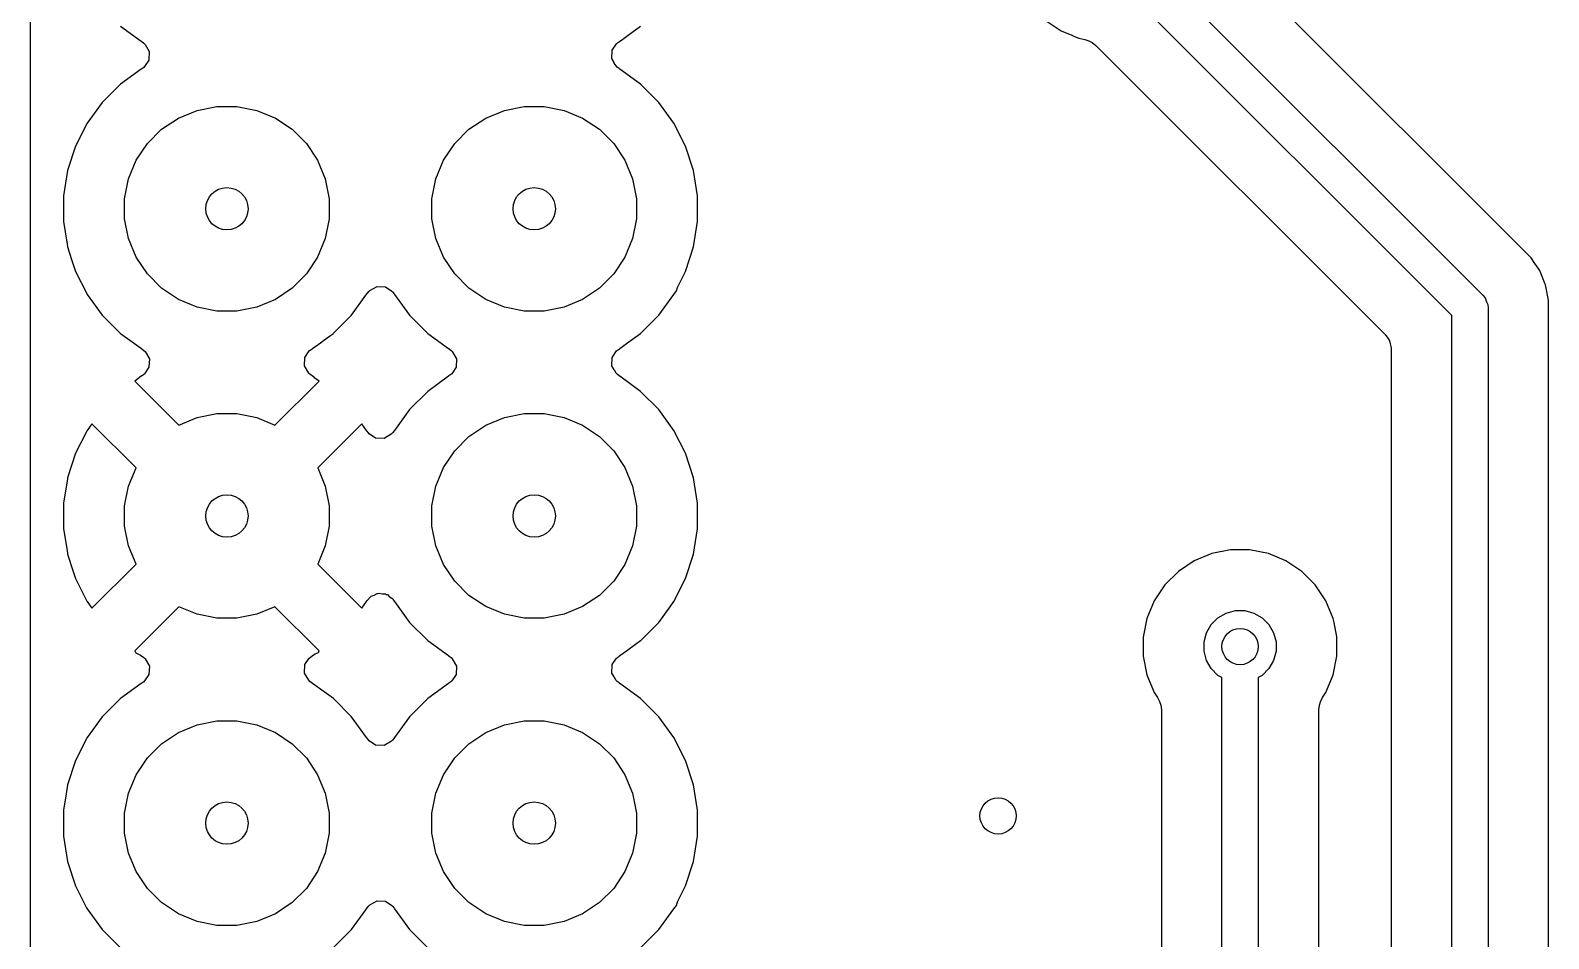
# Model space of a CAD drawing. Header units: inches. Extents: x -1.73 to 1.75, y 0.02 to 4.69.
# Drawn here: x -1.3858 to -0.8917, y 3.1293 to 3.425 of the extents above; entities that cross this region are included whole.
import ezdxf

# ---------------------------------------------------------------- set-up
doc = ezdxf.new("R2010")
doc.units = ezdxf.units.IN
doc.header["$MEASUREMENT"] = 0
doc.layers.add('BLACK', color=250, linetype='CONTINUOUS')

msp = doc.modelspace()

# ---------------------------------------------------------------- linework, layer by layer
at = {"layer": 'BLACK', "linetype": 'CONTINUOUS'}
for p, q in [((-1.38581, 2.44965), (-1.38581, 4.67944)), ((-0.89743, 3.35097), (-1.00277, 3.45631)), ((-1.02411, 3.44978), (-0.91315, 3.33882)), ((-0.92323, 3.3322), (-1.03246, 3.44143)), ((-1.35649, 3.42637), (-1.34972, 3.42145)), ((-1.1913, 3.4234), (-1.18721, 3.42637)), ((-1.05552, 3.42828), (-1.05036, 3.42483)), ((-1.05036, 3.42483), (-1.05036, 3.42483)), ((-1.05036, 3.42483), (-1.04692, 3.4234)), ((-1.34972, 3.42145), (-1.34972, 3.42145)), ((-1.34972, 3.42145), (-1.3497, 3.42144)), ((-1.3497, 3.42144), (-1.34964, 3.4214)), ((-1.34964, 3.4214), (-1.34956, 3.42134)), ((-1.34956, 3.42134), (-1.34956, 3.42134)), ((-1.34956, 3.42134), (-1.3489, 3.42083)), ((-1.3489, 3.42083), (-1.34849, 3.42045)), ((-1.34849, 3.42045), (-1.3471, 3.41807)), ((-1.19648, 3.41853), (-1.19505, 3.42065)), ((-1.19505, 3.42065), (-1.19477, 3.42089)), ((-1.19477, 3.42089), (-1.19413, 3.42137)), ((-1.19413, 3.42137), (-1.19398, 3.42145)), ((-1.19398, 3.42145), (-1.19315, 3.42206)), ((-1.19398, 3.42145), (-1.19398, 3.42145)), ((-1.19315, 3.42206), (-1.19261, 3.42245)), ((-1.19261, 3.42245), (-1.1913, 3.4234)), ((-1.04692, 3.4234), (-1.04692, 3.4234)), ((-1.04692, 3.4234), (-1.04597, 3.42301)), ((-1.04597, 3.42301), (-1.04463, 3.42245)), ((-1.04463, 3.42245), (-1.04267, 3.42206)), ((-1.04267, 3.42206), (-1.04136, 3.4216)), ((-1.04136, 3.4216), (-1.04021, 3.421)), ((-1.04021, 3.421), (-1.03902, 3.42012)), ((-1.03902, 3.42012), (-0.94486, 3.32596)), ((-1.34722, 3.41532), (-1.34865, 3.41321)), ((-1.3471, 3.41807), (-1.34722, 3.41532)), ((-1.1966, 3.41579), (-1.19648, 3.41853)), ((-1.19586, 3.41453), (-1.1966, 3.41579)), ((-1.19585, 3.41446), (-1.19586, 3.41453)), ((-1.19577, 3.41436), (-1.19585, 3.41446)), ((-1.19521, 3.41341), (-1.19577, 3.41436)), ((-1.34972, 3.4124), (-1.35649, 3.40748)), ((-1.34957, 3.41249), (-1.34972, 3.4124)), ((-1.34893, 3.41296), (-1.34957, 3.41249)), ((-1.34865, 3.41321), (-1.34893, 3.41296)), ((-1.1948, 3.41303), (-1.19521, 3.41341)), ((-1.19414, 3.41257), (-1.1948, 3.41303)), ((-1.19412, 3.41254), (-1.19414, 3.41257)), ((-1.19414, 3.41252), (-1.19412, 3.41254)), ((-1.19401, 3.41242), (-1.19414, 3.41252)), ((-1.19398, 3.4124), (-1.19401, 3.41242)), ((-1.19401, 3.41242), (-1.19401, 3.41242)), ((-1.18721, 3.40748), (-1.19398, 3.4124)), ((-1.35649, 3.40748), (-1.36241, 3.40157)), ((-1.18129, 3.40157), (-1.18721, 3.40748)), ((-1.36241, 3.40157), (-1.36732, 3.3948)), ((-1.33156, 3.39895), (-1.32513, 3.40023)), ((-1.32513, 3.40023), (-1.31857, 3.40023)), ((-1.31857, 3.40023), (-1.31214, 3.39895)), ((-1.23156, 3.39895), (-1.22513, 3.40023)), ((-1.22513, 3.40023), (-1.21857, 3.40023)), ((-1.21857, 3.40023), (-1.21214, 3.39895)), ((-1.17638, 3.3948), (-1.18129, 3.40157)), ((-1.36732, 3.3948), (-1.37112, 3.38734)), ((-1.34308, 3.3928), (-1.33763, 3.39644)), ((-1.33763, 3.39644), (-1.33156, 3.39895)), ((-1.31214, 3.39895), (-1.30608, 3.39644)), ((-1.30608, 3.39644), (-1.30062, 3.3928)), ((-1.24308, 3.3928), (-1.23763, 3.39644)), ((-1.23763, 3.39644), (-1.23156, 3.39895)), ((-1.21214, 3.39895), (-1.20608, 3.39644)), ((-1.20608, 3.39644), (-1.20062, 3.3928)), ((-1.17637, 3.39478), (-1.17638, 3.3948)), ((-1.17258, 3.38734), (-1.17637, 3.39478)), ((-1.34772, 3.38816), (-1.34308, 3.3928)), ((-1.30062, 3.3928), (-1.29598, 3.38816)), ((-1.24772, 3.38816), (-1.24308, 3.3928)), ((-1.20062, 3.3928), (-1.19598, 3.38816)), ((-1.37112, 3.38734), (-1.37371, 3.37938)), ((-1.35136, 3.3827), (-1.34772, 3.38816)), ((-1.29598, 3.38816), (-1.29234, 3.3827)), ((-1.25136, 3.3827), (-1.24772, 3.38816)), ((-1.19598, 3.38816), (-1.19234, 3.3827)), ((-1.16999, 3.37938), (-1.17258, 3.38734)), ((-1.35387, 3.37664), (-1.35136, 3.3827)), ((-1.29234, 3.3827), (-1.28983, 3.37664)), ((-1.25387, 3.37664), (-1.25136, 3.3827)), ((-1.19234, 3.3827), (-1.18983, 3.37664)), ((-1.37371, 3.37938), (-1.37502, 3.37111)), ((-1.35515, 3.37021), (-1.35387, 3.37664)), ((-1.28983, 3.37664), (-1.28855, 3.37021)), ((-1.25515, 3.37021), (-1.25387, 3.37664)), ((-1.18983, 3.37664), (-1.18855, 3.37021)), ((-1.16868, 3.37111), (-1.16999, 3.37938)), ((-1.37502, 3.37111), (-1.37502, 3.36274)), ((-1.35515, 3.36365), (-1.35515, 3.37021)), ((-1.28855, 3.37021), (-1.28855, 3.36365)), ((-1.25515, 3.36365), (-1.25515, 3.37021)), ((-1.18855, 3.37021), (-1.18855, 3.36365)), ((-1.16868, 3.36274), (-1.16868, 3.37111)), ((-1.37502, 3.36274), (-1.37385, 3.35537)), ((-1.35387, 3.35721), (-1.35515, 3.36365)), ((-1.28855, 3.36365), (-1.28983, 3.35721)), ((-1.25387, 3.35721), (-1.25515, 3.36365)), ((-1.18855, 3.36365), (-1.18983, 3.35721)), ((-1.16999, 3.35448), (-1.16868, 3.36274)), ((-1.37385, 3.35537), (-1.37371, 3.35448)), ((-1.35136, 3.35115), (-1.35387, 3.35721)), ((-1.28983, 3.35721), (-1.29234, 3.35115)), ((-1.25136, 3.35115), (-1.25387, 3.35721)), ((-1.18983, 3.35721), (-1.19234, 3.35115)), ((-1.37371, 3.35448), (-1.37239, 3.35041)), ((-1.37239, 3.35041), (-1.37121, 3.34678)), ((-1.34772, 3.3457), (-1.35136, 3.35115)), ((-1.29234, 3.35115), (-1.29598, 3.3457)), ((-1.24772, 3.3457), (-1.25136, 3.35115)), ((-1.19234, 3.35115), (-1.19598, 3.3457)), ((-1.17258, 3.34652), (-1.16999, 3.35448)), ((-0.89616, 3.34907), (-0.89743, 3.35097)), ((-0.89743, 3.35097), (-0.89743, 3.35097)), ((-1.37121, 3.34678), (-1.37112, 3.34652)), ((-1.37112, 3.34652), (-1.37112, 3.34652)), ((-1.37112, 3.34652), (-1.37112, 3.34652)), ((-1.37112, 3.34652), (-1.36748, 3.33937)), ((-1.34308, 3.34106), (-1.34772, 3.3457)), ((-1.29598, 3.3457), (-1.30062, 3.34106)), ((-1.24308, 3.34106), (-1.24772, 3.3457)), ((-1.19598, 3.3457), (-1.20062, 3.34106)), ((-1.17525, 3.34128), (-1.17258, 3.34652)), ((-0.89463, 3.34678), (-0.89616, 3.34907)), ((-0.89616, 3.34907), (-0.89616, 3.34907)), ((-0.89452, 3.34652), (-0.89463, 3.34678)), ((-0.89279, 3.34234), (-0.89452, 3.34652)), ((-1.33763, 3.33742), (-1.34308, 3.34106)), ((-1.30062, 3.34106), (-1.30608, 3.33742)), ((-1.27566, 3.33998), (-1.27537, 3.34029)), ((-1.27537, 3.34029), (-1.27299, 3.34167)), ((-1.27299, 3.34167), (-1.27024, 3.34156)), ((-1.27024, 3.34156), (-1.26813, 3.34013)), ((-1.26813, 3.34013), (-1.26789, 3.33985)), ((-1.23763, 3.33742), (-1.24308, 3.34106)), ((-1.20062, 3.34106), (-1.20608, 3.33742)), ((-1.17638, 3.33906), (-1.17557, 3.34017)), ((-1.17557, 3.34017), (-1.17525, 3.34128)), ((-0.89271, 3.34216), (-0.89279, 3.34234)), ((-0.89171, 3.33717), (-0.89271, 3.34216)), ((-1.36748, 3.33937), (-1.36732, 3.33906)), ((-1.36732, 3.33906), (-1.36241, 3.33229)), ((-1.33156, 3.33491), (-1.33763, 3.33742)), ((-1.30608, 3.33742), (-1.31214, 3.33491)), ((-1.28129, 3.33229), (-1.2766, 3.33875)), ((-1.2766, 3.33875), (-1.27615, 3.33937)), ((-1.2766, 3.33875), (-1.2766, 3.33875)), ((-1.27615, 3.33937), (-1.27606, 3.3395)), ((-1.27606, 3.3395), (-1.27566, 3.33998)), ((-1.26789, 3.33985), (-1.26785, 3.33978)), ((-1.26785, 3.33978), (-1.26741, 3.3392)), ((-1.26741, 3.3392), (-1.26733, 3.33906)), ((-1.26733, 3.33906), (-1.26733, 3.33906)), ((-1.26733, 3.33906), (-1.26241, 3.33229)), ((-1.23156, 3.33491), (-1.23763, 3.33742)), ((-1.20608, 3.33742), (-1.21214, 3.33491)), ((-1.18129, 3.33229), (-1.17638, 3.33906)), ((-1.17638, 3.33906), (-1.17638, 3.33906)), ((-1.17638, 3.33906), (-1.17638, 3.33906)), ((-1.17638, 3.33906), (-1.17638, 3.33906)), ((-0.91315, 3.33882), (-0.91241, 3.33793)), ((-0.91241, 3.33793), (-0.9119, 3.33668)), ((-0.9119, 3.33668), (-0.91153, 3.3358)), ((-0.91153, 3.3358), (-0.91142, 3.33465)), ((-0.89171, 2.96186), (-0.89171, 3.33717)), ((-1.36241, 3.33229), (-1.36241, 3.33229)), ((-1.36241, 3.33229), (-1.35649, 3.32637)), ((-1.32513, 3.33363), (-1.33156, 3.33491)), ((-1.31857, 3.33363), (-1.32513, 3.33363)), ((-1.31214, 3.33491), (-1.31857, 3.33363)), ((-1.28718, 3.32641), (-1.28133, 3.33226)), ((-1.28133, 3.33226), (-1.2813, 3.33229)), ((-1.2813, 3.33229), (-1.28129, 3.33229)), ((-1.26241, 3.33229), (-1.25649, 3.32637)), ((-1.22513, 3.33363), (-1.23156, 3.33491)), ((-1.21857, 3.33363), (-1.22513, 3.33363)), ((-1.21214, 3.33491), (-1.21857, 3.33363)), ((-1.18718, 3.32641), (-1.18133, 3.33226)), ((-1.18133, 3.33226), (-1.1813, 3.33229)), ((-1.1813, 3.33229), (-1.18129, 3.33229)), ((-0.92323, 2.94882), (-0.92323, 3.3322)), ((-0.91142, 3.33465), (-0.91142, 2.95127)), ((-1.35649, 3.32637), (-1.34969, 3.32143)), ((-1.29043, 3.32404), (-1.28846, 3.32547)), ((-1.28846, 3.32547), (-1.28721, 3.32637)), ((-1.28721, 3.32638), (-1.28718, 3.32641)), ((-1.28721, 3.32637), (-1.28721, 3.32638)), ((-1.28721, 3.32637), (-1.28721, 3.32637)), ((-1.25649, 3.32637), (-1.24972, 3.32145)), ((-1.19178, 3.32305), (-1.18721, 3.32637)), ((-1.18721, 3.32638), (-1.18718, 3.32641)), ((-1.18721, 3.32637), (-1.18721, 3.32638)), ((-1.18721, 3.32637), (-1.18721, 3.32637)), ((-0.94486, 3.32596), (-0.94403, 3.32485)), ((-1.34969, 3.32143), (-1.34963, 3.3214)), ((-1.34963, 3.3214), (-1.3496, 3.32137)), ((-1.3496, 3.32137), (-1.3496, 3.32137)), ((-1.3496, 3.32137), (-1.34955, 3.32134)), ((-1.34955, 3.32134), (-1.34956, 3.32133)), ((-1.34956, 3.32133), (-1.34887, 3.32081)), ((-1.34887, 3.32081), (-1.34847, 3.32044)), ((-1.34847, 3.32044), (-1.34708, 3.31806)), ((-1.2965, 3.31852), (-1.29508, 3.32064)), ((-1.29508, 3.32064), (-1.2948, 3.32088)), ((-1.2948, 3.32088), (-1.29413, 3.32133)), ((-1.29415, 3.32135), (-1.29398, 3.32145)), ((-1.29413, 3.32133), (-1.29415, 3.32135)), ((-1.29398, 3.32145), (-1.2914, 3.32333)), ((-1.29398, 3.32145), (-1.29398, 3.32145)), ((-1.2914, 3.32333), (-1.29043, 3.32404)), ((-1.24972, 3.32145), (-1.24972, 3.32145)), ((-1.24972, 3.32145), (-1.2497, 3.32144)), ((-1.2497, 3.32144), (-1.24964, 3.3214)), ((-1.24964, 3.3214), (-1.24956, 3.32134)), ((-1.24956, 3.32134), (-1.24956, 3.32134)), ((-1.24956, 3.32134), (-1.2489, 3.32083)), ((-1.2489, 3.32083), (-1.24849, 3.32045)), ((-1.24849, 3.32045), (-1.2471, 3.31807)), ((-1.19648, 3.31854), (-1.19505, 3.32065)), ((-1.19505, 3.32065), (-1.19477, 3.32089)), ((-1.19477, 3.32089), (-1.19413, 3.32137)), ((-1.19413, 3.32137), (-1.19398, 3.32145)), ((-1.19398, 3.32145), (-1.19178, 3.32305)), ((-1.19398, 3.32145), (-1.19398, 3.32145)), ((-0.94403, 3.32485), (-0.94353, 3.32394)), ((-0.94353, 3.32394), (-0.94293, 3.3216)), ((-0.94293, 3.3216), (-0.94293, 2.9463)), ((-1.34708, 3.31806), (-1.3472, 3.31531)), ((-1.29662, 3.31578), (-1.2965, 3.31852)), ((-1.29523, 3.3134), (-1.29662, 3.31578)), ((-1.2471, 3.31807), (-1.24722, 3.31532)), ((-1.1966, 3.31579), (-1.19648, 3.31854)), ((-1.19586, 3.31453), (-1.1966, 3.31579)), ((-1.34971, 3.31239), (-1.35184, 3.31084)), ((-1.35184, 3.31084), (-1.35184, 3.31084)), ((-1.35184, 3.31084), (-1.3375, 3.2965)), ((-1.34964, 3.31242), (-1.34971, 3.31239)), ((-1.34891, 3.31295), (-1.34964, 3.31242)), ((-1.34862, 3.3132), (-1.34891, 3.31295)), ((-1.3472, 3.31531), (-1.34862, 3.3132)), ((-1.3062, 3.2965), (-1.29186, 3.31084)), ((-1.29486, 3.31305), (-1.29523, 3.3134)), ((-1.29372, 3.31225), (-1.29486, 3.31305)), ((-1.29343, 3.3121), (-1.29372, 3.31225)), ((-1.29321, 3.31182), (-1.29343, 3.3121)), ((-1.29186, 3.31084), (-1.29321, 3.31182)), ((-1.29186, 3.31084), (-1.29186, 3.31084)), ((-1.24972, 3.3124), (-1.25649, 3.30748)), ((-1.24957, 3.31249), (-1.24972, 3.3124)), ((-1.24893, 3.31296), (-1.24957, 3.31249)), ((-1.24865, 3.31321), (-1.24893, 3.31296)), ((-1.24722, 3.31532), (-1.24865, 3.31321)), ((-1.19585, 3.31445), (-1.19586, 3.31453)), ((-1.19576, 3.31436), (-1.19585, 3.31445)), ((-1.19521, 3.31341), (-1.19576, 3.31436)), ((-1.1948, 3.31303), (-1.19521, 3.31341)), ((-1.19414, 3.31257), (-1.1948, 3.31303)), ((-1.19412, 3.31254), (-1.19414, 3.31257)), ((-1.19414, 3.31252), (-1.19412, 3.31254)), ((-1.19401, 3.31242), (-1.19414, 3.31252)), ((-1.194, 3.31242), (-1.19401, 3.31242)), ((-1.19398, 3.3124), (-1.194, 3.31242)), ((-1.18721, 3.30748), (-1.19398, 3.3124)), ((-1.19398, 3.3124), (-1.19398, 3.3124)), ((-1.19398, 3.3124), (-1.19398, 3.3124)), ((-1.19398, 3.3124), (-1.19398, 3.3124)), ((-1.25649, 3.30748), (-1.26241, 3.30157)), ((-1.18129, 3.30157), (-1.18721, 3.30748)), ((-1.26241, 3.30157), (-1.26733, 3.2948)), ((-1.17638, 3.2948), (-1.18129, 3.30157)), ((-1.36576, 3.29692), (-1.36731, 3.29479)), ((-1.35142, 3.28258), (-1.36576, 3.29692)), ((-1.36576, 3.29692), (-1.36576, 3.29692)), ((-1.3375, 3.2965), (-1.33156, 3.29895)), ((-1.33156, 3.29895), (-1.32513, 3.30023)), ((-1.32513, 3.30023), (-1.31857, 3.30023)), ((-1.31857, 3.30023), (-1.31214, 3.29895)), ((-1.31214, 3.29895), (-1.3062, 3.2965)), ((-1.27794, 3.29692), (-1.29228, 3.28258)), ((-1.27639, 3.29479), (-1.27794, 3.29692)), ((-1.27794, 3.29692), (-1.27794, 3.29692)), ((-1.24308, 3.2928), (-1.23763, 3.29644)), ((-1.23763, 3.29644), (-1.23156, 3.29895)), ((-1.23156, 3.29895), (-1.22513, 3.30023)), ((-1.22513, 3.30023), (-1.21857, 3.30023)), ((-1.21857, 3.30023), (-1.21214, 3.29895)), ((-1.21214, 3.29895), (-1.20608, 3.29644)), ((-1.20608, 3.29644), (-1.20062, 3.2928)), ((-1.36731, 3.29479), (-1.37111, 3.28733)), ((-1.2763, 3.29463), (-1.27639, 3.29479)), ((-1.27639, 3.29479), (-1.27639, 3.29479)), ((-1.27582, 3.29398), (-1.2763, 3.29463)), ((-1.27558, 3.2937), (-1.27582, 3.29398)), ((-1.27347, 3.29228), (-1.27558, 3.2937)), ((-1.27072, 3.29216), (-1.27347, 3.29228)), ((-1.26834, 3.29355), (-1.27072, 3.29216)), ((-1.26797, 3.29395), (-1.26834, 3.29355)), ((-1.26735, 3.29475), (-1.26797, 3.29395)), ((-1.26733, 3.2948), (-1.26735, 3.29475)), ((-1.24772, 3.28816), (-1.24308, 3.2928)), ((-1.20062, 3.2928), (-1.19598, 3.28816)), ((-1.17637, 3.29479), (-1.17638, 3.2948)), ((-1.17258, 3.28734), (-1.17637, 3.29479)), ((-1.37111, 3.28733), (-1.37369, 3.27938)), ((-1.25136, 3.2827), (-1.24772, 3.28816)), ((-1.19598, 3.28816), (-1.19234, 3.2827)), ((-1.16999, 3.27938), (-1.17258, 3.28734)), ((-1.35387, 3.27664), (-1.35142, 3.28258)), ((-1.29228, 3.28258), (-1.28983, 3.27664)), ((-1.25387, 3.27664), (-1.25136, 3.2827)), ((-1.19234, 3.2827), (-1.18983, 3.27664)), ((-1.37375, 3.27902), (-1.375, 3.27111)), ((-1.37369, 3.27938), (-1.37375, 3.27902)), ((-1.35515, 3.27021), (-1.35387, 3.27664)), ((-1.28983, 3.27664), (-1.28855, 3.27021)), ((-1.25515, 3.27021), (-1.25387, 3.27664)), ((-1.18983, 3.27664), (-1.18855, 3.27021)), ((-1.16868, 3.27111), (-1.16999, 3.27938)), ((-1.375, 3.27111), (-1.375, 3.26275)), ((-1.16868, 3.26274), (-1.16868, 3.27111)), ((-1.35515, 3.26365), (-1.35515, 3.27021)), ((-1.28855, 3.27021), (-1.28855, 3.26365)), ((-1.25515, 3.26365), (-1.25515, 3.27021)), ((-1.18855, 3.27021), (-1.18855, 3.26365)), ((-1.375, 3.26275), (-1.37398, 3.25632)), ((-1.35387, 3.25721), (-1.35515, 3.26365)), ((-1.28855, 3.26365), (-1.28983, 3.25721)), ((-1.25387, 3.25721), (-1.25515, 3.26365)), ((-1.18855, 3.26365), (-1.18983, 3.25721)), ((-1.16999, 3.25448), (-1.16868, 3.26274)), ((-1.37398, 3.25632), (-1.37375, 3.25486)), ((-1.35142, 3.25128), (-1.35387, 3.25721)), ((-1.28983, 3.25721), (-1.29228, 3.25128)), ((-1.25136, 3.25115), (-1.25387, 3.25721)), ((-1.18983, 3.25721), (-1.19234, 3.25115)), ((-1.37375, 3.25486), (-1.37375, 3.25486)), ((-1.37375, 3.25486), (-1.37369, 3.25448)), ((-1.37369, 3.25448), (-1.37187, 3.24889)), ((-1.36576, 3.23694), (-1.35142, 3.25128)), ((-1.29228, 3.25128), (-1.27872, 3.23772)), ((-1.24772, 3.2457), (-1.25136, 3.25115)), ((-1.19234, 3.25115), (-1.19598, 3.2457)), ((-1.17258, 3.24652), (-1.16999, 3.25448)), ((-1.00705, 3.25234), (-1.01222, 3.24889)), ((-1.00132, 3.25471), (-1.00705, 3.25234)), ((-1.00705, 3.25234), (-1.00705, 3.25234)), ((-1.00705, 3.25234), (-1.00705, 3.25234)), ((-0.99523, 3.25593), (-1.00132, 3.25471)), ((-1.00132, 3.25471), (-1.00132, 3.25471)), ((-0.98902, 3.25593), (-0.99523, 3.25593)), ((-0.99523, 3.25593), (-0.99523, 3.25593)), ((-0.99523, 3.25593), (-0.99523, 3.25593)), ((-0.98293, 3.25471), (-0.98902, 3.25593)), ((-0.98902, 3.25593), (-0.98902, 3.25593)), ((-0.98902, 3.25593), (-0.98902, 3.25593)), ((-0.9772, 3.25234), (-0.98293, 3.25471)), ((-0.98293, 3.25471), (-0.98293, 3.25471)), ((-0.97204, 3.24889), (-0.9772, 3.25234)), ((-0.9772, 3.25234), (-0.9772, 3.25234)), ((-0.9772, 3.25234), (-0.9772, 3.25234)), ((-0.9772, 3.25234), (-0.9772, 3.25234)), ((-0.9772, 3.25234), (-0.9772, 3.25234)), ((-1.37187, 3.24889), (-1.37111, 3.24653)), ((-1.37111, 3.24653), (-1.36739, 3.23923)), ((-1.17638, 3.23906), (-1.17258, 3.24652)), ((-1.01222, 3.24889), (-1.01661, 3.2445)), ((-1.01222, 3.24889), (-1.01222, 3.24889)), ((-1.01222, 3.24889), (-1.01222, 3.24889)), ((-0.96765, 3.2445), (-0.97204, 3.24889)), ((-0.97204, 3.24889), (-0.97204, 3.24889)), ((-0.97204, 3.24889), (-0.97204, 3.24889)), ((-1.2739, 3.24117), (-1.273, 3.2417)), ((-1.273, 3.2417), (-1.27265, 3.24168)), ((-1.27265, 3.24168), (-1.27232, 3.24181)), ((-1.27232, 3.24181), (-1.2713, 3.24162)), ((-1.2713, 3.24162), (-1.27026, 3.24158)), ((-1.27026, 3.24158), (-1.26995, 3.24137)), ((-1.26995, 3.24137), (-1.26962, 3.24131)), ((-1.26962, 3.24131), (-1.26902, 3.24075)), ((-1.24308, 3.24106), (-1.24772, 3.2457)), ((-1.19598, 3.2457), (-1.20062, 3.24106)), ((-1.01661, 3.2445), (-1.02005, 3.23934)), ((-1.01661, 3.2445), (-1.01661, 3.2445)), ((-1.01661, 3.2445), (-1.01661, 3.2445)), ((-0.9642, 3.23934), (-0.96765, 3.2445)), ((-0.96765, 3.2445), (-0.96765, 3.2445)), ((-0.96765, 3.2445), (-0.96765, 3.2445)), ((-1.36739, 3.23923), (-1.36731, 3.23907)), ((-1.36731, 3.23907), (-1.36731, 3.23907)), ((-1.36731, 3.23907), (-1.36632, 3.23772)), ((-1.36632, 3.23772), (-1.36576, 3.23694)), ((-1.3375, 3.23736), (-1.35184, 3.22302)), ((-1.33156, 3.23491), (-1.3375, 3.23736)), ((-1.3062, 3.23736), (-1.31214, 3.23491)), ((-1.29186, 3.22302), (-1.3062, 3.23736)), ((-1.27872, 3.23772), (-1.27872, 3.23772)), ((-1.27872, 3.23772), (-1.27794, 3.23694)), ((-1.27794, 3.23694), (-1.27639, 3.23907)), ((-1.27794, 3.23694), (-1.27794, 3.23694)), ((-1.27639, 3.23907), (-1.27621, 3.23943)), ((-1.27621, 3.23943), (-1.27514, 3.24056)), ((-1.27514, 3.24056), (-1.27487, 3.24078)), ((-1.27487, 3.24078), (-1.2739, 3.24117)), ((-1.26902, 3.24075), (-1.26814, 3.24015)), ((-1.26814, 3.24015), (-1.2679, 3.23988)), ((-1.2679, 3.23988), (-1.26745, 3.23921)), ((-1.26745, 3.23921), (-1.26743, 3.23923)), ((-1.26743, 3.23923), (-1.26733, 3.23906)), ((-1.26733, 3.23906), (-1.26733, 3.23906)), ((-1.26733, 3.23906), (-1.26733, 3.23906)), ((-1.26733, 3.23906), (-1.26241, 3.23229)), ((-1.23763, 3.23742), (-1.24308, 3.24106)), ((-1.23156, 3.23491), (-1.23763, 3.23742)), ((-1.20608, 3.23742), (-1.21214, 3.23491)), ((-1.20062, 3.24106), (-1.20608, 3.23742)), ((-1.18129, 3.23229), (-1.17735, 3.23772)), ((-1.17735, 3.23772), (-1.17638, 3.23906)), ((-1.17638, 3.23906), (-1.17638, 3.23906)), ((-1.17638, 3.23906), (-1.17638, 3.23906)), ((-1.02006, 3.23934), (-1.02243, 3.2336)), ((-1.02005, 3.23934), (-1.02006, 3.23934)), ((-1.02005, 3.23934), (-1.02005, 3.23934)), ((-0.96182, 3.2336), (-0.9642, 3.23934)), ((-0.9642, 3.23934), (-0.9642, 3.23934)), ((-1.32513, 3.23363), (-1.33156, 3.23491)), ((-1.31857, 3.23363), (-1.32513, 3.23363)), ((-1.31214, 3.23491), (-1.31857, 3.23363)), ((-1.26241, 3.23229), (-1.25649, 3.22637)), ((-1.22513, 3.23363), (-1.23156, 3.23491)), ((-1.21857, 3.23363), (-1.22513, 3.23363)), ((-1.21214, 3.23491), (-1.21857, 3.23363)), ((-1.18718, 3.22641), (-1.18133, 3.23226)), ((-1.18133, 3.23226), (-1.1813, 3.23229)), ((-1.1813, 3.23229), (-1.18129, 3.23229)), ((-1.02243, 3.2336), (-1.02364, 3.22751)), ((-1.02243, 3.2336), (-1.02243, 3.2336)), ((-1.00304, 3.22893), (-1.0015, 3.2316)), ((-1.0015, 3.2316), (-0.99932, 3.23378)), ((-0.99932, 3.23378), (-0.99665, 3.23532)), ((-0.99665, 3.23532), (-0.99367, 3.23612)), ((-0.99367, 3.23612), (-0.99058, 3.23612)), ((-0.99058, 3.23612), (-0.98761, 3.23532)), ((-0.98761, 3.23532), (-0.98494, 3.23378)), ((-0.98494, 3.23378), (-0.98276, 3.2316)), ((-0.98276, 3.2316), (-0.98121, 3.22893)), ((-0.96155, 3.23226), (-0.96182, 3.2336)), ((-0.96182, 3.2336), (-0.96182, 3.2336)), ((-0.96063, 3.2276), (-0.96155, 3.23226)), ((-1.02364, 3.22751), (-1.02364, 3.22751)), ((-1.02364, 3.22751), (-1.02364, 3.22131)), ((-1.00384, 3.22595), (-1.00304, 3.22893)), ((-0.98121, 3.22893), (-0.98042, 3.22595)), ((-0.96061, 3.22752), (-0.96063, 3.2276)), ((-0.96061, 3.22751), (-0.96061, 3.22752)), ((-0.96061, 3.22131), (-0.96061, 3.22751)), ((-0.96061, 3.22751), (-0.96061, 3.22751)), ((-1.35184, 3.22302), (-1.35184, 3.22302)), ((-1.35184, 3.22302), (-1.35184, 3.22302)), ((-1.35184, 3.22302), (-1.35152, 3.2224)), ((-1.35152, 3.2224), (-1.34998, 3.22161)), ((-1.34998, 3.22161), (-1.34884, 3.22081)), ((-1.29399, 3.22147), (-1.29314, 3.22209)), ((-1.29314, 3.22209), (-1.29209, 3.22246)), ((-1.29209, 3.22246), (-1.29186, 3.22302)), ((-1.25649, 3.22637), (-1.24972, 3.22145)), ((-1.19398, 3.22145), (-1.19183, 3.22302)), ((-1.19183, 3.22302), (-1.19094, 3.22367)), ((-1.19183, 3.22302), (-1.19183, 3.22302)), ((-1.19094, 3.22367), (-1.18721, 3.22637)), ((-1.18721, 3.22638), (-1.18718, 3.22641)), ((-1.18721, 3.22637), (-1.18721, 3.22638)), ((-1.18721, 3.22637), (-1.18721, 3.22637)), ((-1.18721, 3.22637), (-1.18721, 3.22637)), ((-1.18721, 3.22637), (-1.18721, 3.22637)), ((-1.00384, 3.22287), (-1.00384, 3.22595)), ((-1.00304, 3.21989), (-1.00384, 3.22287)), ((-0.98042, 3.22287), (-0.98121, 3.21989)), ((-0.98042, 3.22595), (-0.98042, 3.22287)), ((-1.34884, 3.22081), (-1.34847, 3.22046)), ((-1.34847, 3.22046), (-1.34708, 3.21808)), ((-1.34708, 3.21808), (-1.3472, 3.21533)), ((-1.29662, 3.2158), (-1.2965, 3.21855)), ((-1.2965, 3.21855), (-1.29508, 3.22066)), ((-1.29508, 3.22066), (-1.2948, 3.2209)), ((-1.2948, 3.2209), (-1.29415, 3.22137)), ((-1.29415, 3.22137), (-1.29399, 3.22147)), ((-1.29399, 3.22147), (-1.29399, 3.22147)), ((-1.24972, 3.22145), (-1.24972, 3.22145)), ((-1.24972, 3.22145), (-1.2497, 3.22144)), ((-1.2497, 3.22144), (-1.24964, 3.2214)), ((-1.24964, 3.2214), (-1.24956, 3.22134)), ((-1.24956, 3.22134), (-1.24956, 3.22134)), ((-1.24956, 3.22134), (-1.2489, 3.22083)), ((-1.2489, 3.22083), (-1.24849, 3.22045)), ((-1.24849, 3.22045), (-1.2471, 3.21807)), ((-1.2471, 3.21807), (-1.24722, 3.21532)), ((-1.1966, 3.21579), (-1.19648, 3.21854)), ((-1.19648, 3.21854), (-1.19505, 3.22065)), ((-1.19505, 3.22065), (-1.19477, 3.22089)), ((-1.19477, 3.22089), (-1.19421, 3.22131)), ((-1.19421, 3.22131), (-1.19413, 3.22137)), ((-1.19413, 3.22137), (-1.19398, 3.22145)), ((-1.19398, 3.22145), (-1.19398, 3.22145)), ((-1.02364, 3.22131), (-1.02364, 3.22131)), ((-1.02364, 3.22131), (-1.02364, 3.22131)), ((-1.02364, 3.22131), (-1.02243, 3.21522)), ((-1.0015, 3.21722), (-1.00304, 3.21989)), ((-0.99932, 3.21504), (-1.0015, 3.21722)), ((-0.98276, 3.21722), (-0.98494, 3.21504)), ((-0.98121, 3.21989), (-0.98276, 3.21722)), ((-0.96182, 3.21522), (-0.96061, 3.22131)), ((-1.34972, 3.2124), (-1.35649, 3.20748)), ((-1.34955, 3.2125), (-1.34972, 3.2124)), ((-1.3489, 3.21298), (-1.34957, 3.21253)), ((-1.34957, 3.21253), (-1.34955, 3.2125)), ((-1.34862, 3.21322), (-1.3489, 3.21298)), ((-1.3472, 3.21533), (-1.34862, 3.21322)), ((-1.29523, 3.21342), (-1.29662, 3.2158)), ((-1.29483, 3.21305), (-1.29523, 3.21342)), ((-1.29403, 3.21243), (-1.29483, 3.21305)), ((-1.29398, 3.2124), (-1.29403, 3.21243)), ((-1.28721, 3.20748), (-1.29398, 3.2124)), ((-1.29398, 3.2124), (-1.29398, 3.2124)), ((-1.24972, 3.2124), (-1.25649, 3.20748)), ((-1.24957, 3.21249), (-1.24972, 3.2124)), ((-1.24893, 3.21296), (-1.24957, 3.21249)), ((-1.24865, 3.21321), (-1.24893, 3.21296)), ((-1.24722, 3.21532), (-1.24865, 3.21321)), ((-1.19586, 3.21453), (-1.1966, 3.21579)), ((-1.19585, 3.21446), (-1.19586, 3.21453)), ((-1.19576, 3.21436), (-1.19585, 3.21446)), ((-1.19521, 3.21341), (-1.19576, 3.21436)), ((-1.19482, 3.21305), (-1.19521, 3.21341)), ((-1.1948, 3.21303), (-1.19482, 3.21305)), ((-1.19414, 3.21257), (-1.1948, 3.21303)), ((-1.19412, 3.21254), (-1.19414, 3.21257)), ((-1.19414, 3.21252), (-1.19412, 3.21254)), ((-1.19401, 3.21242), (-1.19414, 3.21252)), ((-1.194, 3.21242), (-1.19401, 3.21242)), ((-1.19398, 3.2124), (-1.194, 3.21242)), ((-1.18721, 3.20748), (-1.19398, 3.2124)), ((-1.19398, 3.2124), (-1.19398, 3.2124)), ((-1.02243, 3.21522), (-1.02243, 3.21522)), ((-1.02243, 3.21522), (-1.02006, 3.20948)), ((-0.99803, 3.2143), (-0.99932, 3.21504)), ((-0.99803, 2.81102), (-0.99803, 3.2143)), ((-0.98494, 3.21504), (-0.98622, 3.2143)), ((-0.98622, 3.2143), (-0.98622, 2.81347)), ((-0.9642, 3.20948), (-0.96182, 3.21522)), ((-1.35649, 3.20748), (-1.36241, 3.20157)), ((-1.28129, 3.20157), (-1.28721, 3.20748)), ((-1.25649, 3.20748), (-1.26241, 3.20157)), ((-1.18129, 3.20157), (-1.18721, 3.20748)), ((-1.18721, 3.20748), (-1.18721, 3.20748)), ((-1.02006, 3.20948), (-1.02005, 3.20948)), ((-1.02005, 3.20948), (-1.01895, 3.20783)), ((-1.01895, 3.20783), (-1.01835, 3.20657)), ((-0.96595, 3.20646), (-0.96533, 3.20779)), ((-0.96533, 3.20779), (-0.9642, 3.20948)), ((-1.01835, 3.20657), (-1.01796, 3.20533)), ((-1.01796, 3.20533), (-1.01774, 3.20387)), ((-1.01774, 3.20387), (-1.01774, 2.81025)), ((-0.96652, 3.20383), (-0.96632, 3.2052)), ((-0.96652, 2.82407), (-0.96652, 3.20383)), ((-0.96632, 3.2052), (-0.96628, 3.20533)), ((-0.96628, 3.20533), (-0.96595, 3.20646)), ((-1.36241, 3.20157), (-1.36732, 3.1948)), ((-1.33763, 3.19644), (-1.33156, 3.19895)), ((-1.33156, 3.19895), (-1.32513, 3.20023)), ((-1.32513, 3.20023), (-1.31857, 3.20023)), ((-1.31857, 3.20023), (-1.31214, 3.19895)), ((-1.31214, 3.19895), (-1.30608, 3.19644)), ((-1.27638, 3.1948), (-1.28129, 3.20157)), ((-1.26241, 3.20157), (-1.26733, 3.1948)), ((-1.26241, 3.20157), (-1.26241, 3.20157)), ((-1.23763, 3.19644), (-1.23156, 3.19895)), ((-1.23156, 3.19895), (-1.22513, 3.20023)), ((-1.22513, 3.20023), (-1.21857, 3.20023)), ((-1.21857, 3.20023), (-1.21214, 3.19895)), ((-1.21214, 3.19895), (-1.20608, 3.19644)), ((-1.17638, 3.1948), (-1.18129, 3.20157)), ((-1.36732, 3.1948), (-1.37112, 3.18734)), ((-1.34772, 3.18816), (-1.34308, 3.1928)), ((-1.34308, 3.1928), (-1.33763, 3.19644)), ((-1.30608, 3.19644), (-1.30062, 3.1928)), ((-1.30062, 3.1928), (-1.29598, 3.18816)), ((-1.27629, 3.19465), (-1.27638, 3.1948)), ((-1.27638, 3.1948), (-1.27638, 3.1948)), ((-1.27638, 3.1948), (-1.27638, 3.1948)), ((-1.27582, 3.19401), (-1.27629, 3.19465)), ((-1.27557, 3.19373), (-1.27582, 3.19401)), ((-1.27346, 3.1923), (-1.27557, 3.19373)), ((-1.27071, 3.19218), (-1.27346, 3.1923)), ((-1.26833, 3.19357), (-1.27071, 3.19218)), ((-1.26795, 3.19397), (-1.26833, 3.19357)), ((-1.26744, 3.19464), (-1.26795, 3.19397)), ((-1.26738, 3.19472), (-1.26744, 3.19464)), ((-1.26744, 3.19464), (-1.26744, 3.19464)), ((-1.26734, 3.19478), (-1.26738, 3.19472)), ((-1.26733, 3.1948), (-1.26734, 3.19478)), ((-1.26733, 3.1948), (-1.26733, 3.1948)), ((-1.26733, 3.1948), (-1.26733, 3.1948)), ((-1.24772, 3.18816), (-1.24308, 3.1928)), ((-1.24308, 3.1928), (-1.23763, 3.19644)), ((-1.20608, 3.19644), (-1.20062, 3.1928)), ((-1.20062, 3.1928), (-1.19598, 3.18816)), ((-1.17637, 3.19478), (-1.17638, 3.1948)), ((-1.17258, 3.18734), (-1.17637, 3.19478)), ((-1.37112, 3.18734), (-1.37371, 3.17938)), ((-1.35136, 3.1827), (-1.34772, 3.18816)), ((-1.29598, 3.18816), (-1.29234, 3.1827)), ((-1.25136, 3.1827), (-1.24772, 3.18816)), ((-1.19598, 3.18816), (-1.19234, 3.1827)), ((-1.16999, 3.17938), (-1.17258, 3.18734)), ((-1.35387, 3.17664), (-1.35136, 3.1827)), ((-1.29234, 3.1827), (-1.28983, 3.17664)), ((-1.25387, 3.17664), (-1.25136, 3.1827)), ((-1.19234, 3.1827), (-1.18983, 3.17664)), ((-1.37371, 3.17938), (-1.37418, 3.17643)), ((-1.37371, 3.17938), (-1.37371, 3.17938)), ((-1.16868, 3.17111), (-1.16999, 3.17938)), ((-1.37418, 3.17643), (-1.37502, 3.17111)), ((-1.37418, 3.17643), (-1.37418, 3.17643)), ((-1.35515, 3.17021), (-1.35387, 3.17664)), ((-1.28983, 3.17664), (-1.28855, 3.17021)), ((-1.25515, 3.17021), (-1.25387, 3.17664)), ((-1.18983, 3.17664), (-1.18855, 3.17021)), ((-1.37502, 3.17111), (-1.37502, 3.16274)), ((-1.35515, 3.16365), (-1.35515, 3.17021)), ((-1.28855, 3.17021), (-1.28855, 3.16365)), ((-1.25515, 3.16365), (-1.25515, 3.17021)), ((-1.18855, 3.17021), (-1.18855, 3.16365)), ((-1.16868, 3.16274), (-1.16868, 3.17111)), ((-1.37502, 3.16274), (-1.37371, 3.15448)), ((-1.35387, 3.15721), (-1.35515, 3.16365)), ((-1.28855, 3.16365), (-1.28983, 3.15721)), ((-1.25387, 3.15721), (-1.25515, 3.16365)), ((-1.18855, 3.16365), (-1.18983, 3.15721)), ((-1.16999, 3.15448), (-1.16868, 3.16274)), ((-1.37371, 3.15448), (-1.37371, 3.15448)), ((-1.37371, 3.15448), (-1.37369, 3.1544)), ((-1.37369, 3.1544), (-1.37112, 3.14652)), ((-1.35136, 3.15115), (-1.35387, 3.15721)), ((-1.28983, 3.15721), (-1.29234, 3.15115)), ((-1.25136, 3.15115), (-1.25387, 3.15721)), ((-1.18983, 3.15721), (-1.19234, 3.15115)), ((-1.17258, 3.14652), (-1.16999, 3.15448)), ((-1.34772, 3.1457), (-1.35136, 3.15115)), ((-1.29234, 3.15115), (-1.29598, 3.1457)), ((-1.24772, 3.1457), (-1.25136, 3.15115)), ((-1.19234, 3.15115), (-1.19598, 3.1457)), ((-1.37112, 3.14652), (-1.3675, 3.13941)), ((-1.34308, 3.14106), (-1.34772, 3.1457)), ((-1.29598, 3.1457), (-1.30062, 3.14106)), ((-1.24308, 3.14106), (-1.24772, 3.1457)), ((-1.19598, 3.1457), (-1.20062, 3.14106)), ((-1.17525, 3.14128), (-1.17258, 3.14652)), ((-1.3675, 3.13941), (-1.36732, 3.13906)), ((-1.36732, 3.13906), (-1.36241, 3.13229)), ((-1.33763, 3.13742), (-1.34308, 3.14106)), ((-1.30062, 3.14106), (-1.30608, 3.13742)), ((-1.28129, 3.13229), (-1.2766, 3.13875)), ((-1.2766, 3.13875), (-1.27615, 3.13937)), ((-1.2766, 3.13875), (-1.2766, 3.13875)), ((-1.27615, 3.13937), (-1.27606, 3.1395)), ((-1.27606, 3.1395), (-1.27566, 3.13998)), ((-1.27566, 3.13998), (-1.27537, 3.14029)), ((-1.27537, 3.14029), (-1.27299, 3.14167)), ((-1.27299, 3.14167), (-1.27024, 3.14156)), ((-1.27024, 3.14156), (-1.26813, 3.14013)), ((-1.26813, 3.14013), (-1.26789, 3.13985)), ((-1.26789, 3.13985), (-1.26785, 3.13978)), ((-1.26785, 3.13978), (-1.26741, 3.13921)), ((-1.26741, 3.13921), (-1.26733, 3.13906)), ((-1.26733, 3.13906), (-1.26733, 3.13906)), ((-1.26733, 3.13906), (-1.26241, 3.13229)), ((-1.23763, 3.13742), (-1.24308, 3.14106)), ((-1.20062, 3.14106), (-1.20608, 3.13742)), ((-1.18129, 3.13229), (-1.17638, 3.13906)), ((-1.17638, 3.13906), (-1.17557, 3.14017)), ((-1.17638, 3.13906), (-1.17638, 3.13906)), ((-1.17638, 3.13906), (-1.17638, 3.13906)), ((-1.17638, 3.13906), (-1.17638, 3.13906)), ((-1.17557, 3.14017), (-1.17525, 3.14128)), ((-1.33156, 3.13491), (-1.33763, 3.13742)), ((-1.32513, 3.13363), (-1.33156, 3.13491)), ((-1.31857, 3.13363), (-1.32513, 3.13363)), ((-1.31214, 3.13491), (-1.31857, 3.13363)), ((-1.30608, 3.13742), (-1.31214, 3.13491)), ((-1.23156, 3.13491), (-1.23763, 3.13742)), ((-1.22513, 3.13363), (-1.23156, 3.13491)), ((-1.21857, 3.13363), (-1.22513, 3.13363)), ((-1.21214, 3.13491), (-1.21857, 3.13363)), ((-1.20608, 3.13742), (-1.21214, 3.13491)), ((-1.36241, 3.13229), (-1.35649, 3.12637)), ((-1.28718, 3.12641), (-1.28133, 3.13226)), ((-1.28133, 3.13226), (-1.2813, 3.13229)), ((-1.2813, 3.13229), (-1.28129, 3.13229)), ((-1.26241, 3.13229), (-1.26241, 3.13229)), ((-1.26241, 3.13229), (-1.25649, 3.12637)), ((-1.18718, 3.12641), (-1.18133, 3.13226)), ((-1.18133, 3.13226), (-1.1813, 3.13229)), ((-1.1813, 3.13229), (-1.18129, 3.13229))]:
    msp.add_line(p, q, dxfattribs=at)
at = {"layer": 'BLACK'}
for centre, radius in [((-1.32185, 3.36693), 0.00689), ((-1.22185, 3.36693), 0.00689), ((-1.32185, 3.26693), 0.00689), ((-1.22185, 3.26693), 0.00689), ((-0.99213, 3.22441), 0.00591), ((-1.32185, 3.16693), 0.00689), ((-1.22185, 3.16693), 0.00689), ((-1.07087, 3.16929), 0.00591)]:
    msp.add_circle(centre, radius, dxfattribs=at)
at = {"layer": 'WHITE'}
for centre, radius in [((-1.32185, 3.36693), 0.00689), ((-1.22185, 3.36693), 0.00689), ((-1.32185, 3.26693), 0.00689), ((-1.22185, 3.26693), 0.00689), ((-0.99213, 3.22441), 0.00591), ((-1.32185, 3.16693), 0.00689), ((-1.22185, 3.16693), 0.00689), ((-1.07087, 3.16929), 0.00591)]:
    msp.add_circle(centre, radius, dxfattribs=at)

doc.saveas('drawing.dxf')
